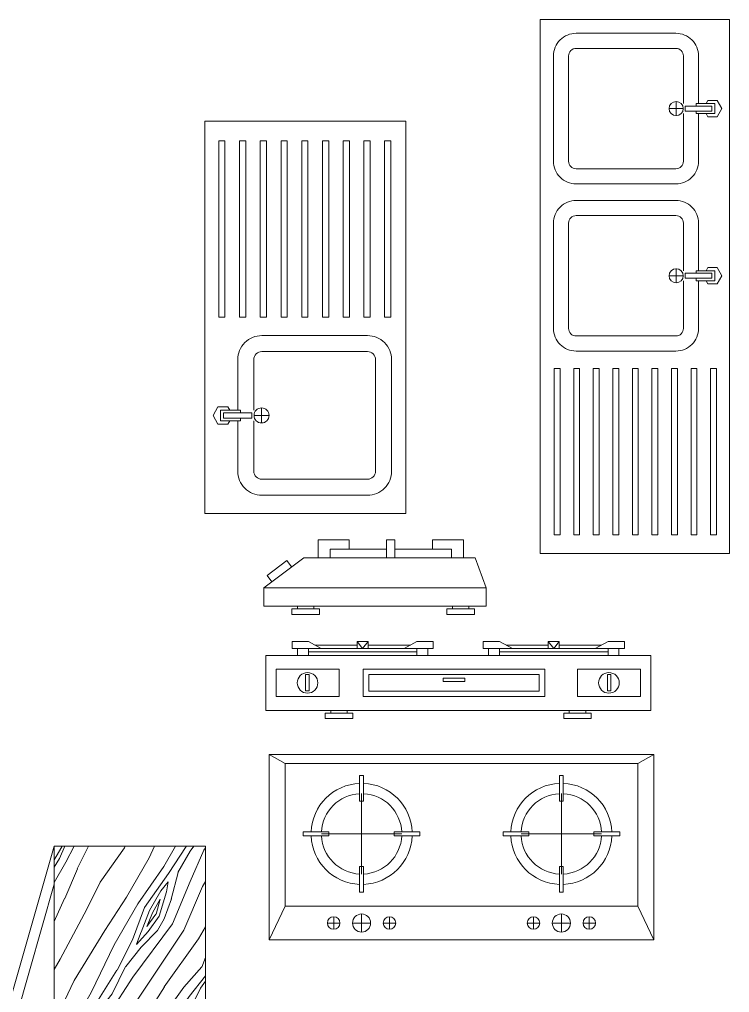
# Model space of a CAD drawing. Header units: millimetres. Extents: x -37049 to 129367, y 25385 to 90033.
# Drawn here: x 30275 to 32152, y 39701 to 42275 of the extents above; entities that cross this region are included whole.
import ezdxf

# ---------------------------------------------------------------- set-up
doc = ezdxf.new("R2010")
doc.units = ezdxf.units.MM
doc.header["$MEASUREMENT"] = 0
doc.layers.add('NTHAY1', color=61, linetype='Continuous', lineweight=25)
doc.layers.add('NVDUNG', color=143, linetype='Continuous', lineweight=13)

# ---------------------------------------------------------------- blocks, each defined once
blk = doc.blocks.new('A$C04020192')
at = {"layer": 'NVDUNG'}
for p, q in [((235.8, 360.2, -17243.3), (235.8, 378.8, -17243.3)), ((678, 360.2, -17243.3), (678, 378.8, -17243.3)), ((235.6, 360, -17243.3), (217, 360, -17243.3)), ((235.7, 360, -17243.3), (235.9, 360, -17243.3)), ((235.8, 359.9, -17243.3), (235.8, 360.1, -17243.3)), ((235.8, 359.8, -17243.3), (235.8, 341.2, -17243.3)), ((236, 360, -17243.3), (254.6, 360, -17243.3)), ((677.8, 360, -17243.3), (659.2, 360, -17243.3)), ((677.9, 360, -17243.3), (678.1, 360, -17243.3)), ((678, 359.9, -17243.3), (678, 360.1, -17243.3)), ((678, 359.8, -17243.3), (678, 341.2, -17243.3)), ((678.2, 360, -17243.3), (696.8, 360, -17243.3))]:
    blk.add_line(p, q, dxfattribs=at)
at = {"layer": 'NVDUNG', "elevation": -17243.3}
for points in [[(0, 0), (1412.2, 0), (1412.2, 501.1), (0, 501.1)], [(923.4, 451.1), (1363.5, 451.1), (1363.5, 466.6), (923.4, 466.6)], [(229.2, 454.6), (242.4, 454.6), (242.4, 383.9), (229.2, 383.9)], [(671.4, 454.6), (684.6, 454.6), (684.6, 383.9), (671.4, 383.9)], [(923.4, 399.3), (1363.5, 399.3), (1363.5, 414.9), (923.4, 414.9)], [(923.4, 347.6), (1363.5, 347.6), (1363.5, 363.1), (923.4, 363.1)], [(923.4, 295.9), (1363.5, 295.9), (1363.5, 311.4), (923.4, 311.4)], [(923.4, 244.2), (1363.5, 244.2), (1363.5, 259.7), (923.4, 259.7)], [(923.4, 192.5), (1363.5, 192.5), (1363.5, 208), (923.4, 208)], [(923.4, 140.8), (1363.5, 140.8), (1363.5, 156.3), (923.4, 156.3)], [(923.4, 89.1), (1363.5, 89.1), (1363.5, 104.6), (923.4, 104.6)], [(923.4, 37.3), (1363.5, 37.3), (1363.5, 52.9), (923.4, 52.9)]]:
    blk.add_lwpolyline(points, close=True, dxfattribs=at)
for points in [[(249, 439), (257.3, 443.8), (257.3, 468.6), (235.8, 481), (214.3, 468.6), (214.3, 443.8), (222.6, 439)], [(691.2, 439), (699.5, 443.8), (699.5, 468.6), (678, 481), (656.5, 468.6), (656.5, 443.8), (664.8, 439)], [(229.2, 412.7), (222.6, 412.7), (222.6, 462.4), (249, 462.4), (249, 412.7), (242.4, 412.7)], [(671.4, 412.7), (664.8, 412.7), (664.8, 462.4), (691.2, 462.4), (691.2, 412.7), (684.6, 412.7)]]:
    blk.add_lwpolyline(points, dxfattribs=at)
for points in [[(222.6, 419.2), (96.6, 419.2, 0.414214), (36.6, 359.2), (36.6, 95.6, 0.414214), (96.6, 35.6), (375, 35.6, 0.414214), (435, 95.6), (435, 359.2, 0.414214), (375, 419.2), (249, 419.2)], [(664.8, 419.2), (538.8, 419.2, 0.414214), (478.8, 359.2), (478.8, 95.6, 0.414214), (538.8, 35.6), (817.2, 35.6, 0.414214), (877.2, 95.6), (877.2, 359.2, 0.414214), (817.2, 419.2), (691.2, 419.2)], [(222.6, 379.2), (96.6, 379.2, 0.414214), (76.6, 359.2), (76.6, 95.6, 0.414214), (96.6, 75.6), (375, 75.6, 0.414214), (395, 95.6), (395, 359.2, 0.414214), (375, 379.2), (249, 379.2)], [(664.8, 379.2), (538.8, 379.2, 0.414214), (518.8, 359.2), (518.8, 95.6, 0.414214), (538.8, 75.6), (817.2, 75.6, 0.414214), (837.2, 95.6), (837.2, 359.2, 0.414214), (817.2, 379.2), (691.2, 379.2)]]:
    blk.add_lwpolyline(points, format="xyb", dxfattribs=at)
at = {"layer": 'NVDUNG'}
for centre in [(235.8, 360, -17243.3), (678, 360, -17243.3)]:
    blk.add_circle(centre, 18.7, dxfattribs=at)
blk = doc.blocks.new('A$C39A848C3')
at = {"layer": 'NVDUNG'}
for p, q in [((42.6, 466, -17243.3), (0, 490.2, -17243.3)), ((975.1, 466, -17243.3), (1017.7, 490.2, -17243.3)), ((42.6, 88.4, -17243.3), (42.6, 466, -17243.3)), ((42.6, 466, -17243.3), (975.1, 466, -17243.3)), ((975.1, 88.4, -17243.3), (975.1, 466, -17243.3)), ((244.8, 280.2, -17243.3), (244.8, 386.5, -17243.3)), ((772.9, 280.2, -17243.3), (772.9, 386.5, -17243.3)), ((244.6, 280, -17243.3), (138.4, 280, -17243.3)), ((244.7, 280, -17243.3), (244.9, 280, -17243.3)), ((244.8, 279.9, -17243.3), (244.8, 280.1, -17243.3)), ((244.8, 279.8, -17243.3), (244.8, 173.6, -17243.3)), ((245, 280, -17243.3), (351.2, 280, -17243.3)), ((772.8, 280, -17243.3), (666.5, 280, -17243.3)), ((772.8, 280, -17243.3), (773, 280, -17243.3)), ((772.9, 279.9, -17243.3), (772.9, 280.1, -17243.3)), ((772.9, 279.8, -17243.3), (772.9, 173.6, -17243.3)), ((773.1, 280, -17243.3), (879.4, 280, -17243.3)), ((42.6, 88.4, -17243.3), (0, 0, -17243.3)), ((42.6, 88.4, -17243.3), (975.1, 88.4, -17243.3)), ((975.1, 88.4, -17243.3), (1017.7, 0, -17243.3)), ((171.1, 44.4, -17243.3), (171.1, 60.8, -17243.3)), ((244.8, 44.4, -17243.3), (244.8, 68.2, -17243.3)), ((318.5, 44.4, -17243.3), (318.5, 60.8, -17243.3)), ((699.2, 44.4, -17243.3), (699.2, 60.8, -17243.3)), ((772.9, 44.4, -17243.3), (772.9, 68.2, -17243.3)), ((846.7, 44.4, -17243.3), (846.7, 60.8, -17243.3)), ((170.9, 44.2, -17243.3), (154.5, 44.2, -17243.3)), ((171, 44.2, -17243.3), (171.2, 44.2, -17243.3)), ((171.1, 44.1, -17243.3), (171.1, 44.3, -17243.3)), ((171.1, 44, -17243.3), (171.1, 27.6, -17243.3)), ((171.3, 44.2, -17243.3), (187.7, 44.2, -17243.3)), ((244.6, 44.2, -17243.3), (220.9, 44.2, -17243.3)), ((244.7, 44.2, -17243.3), (244.9, 44.2, -17243.3)), ((244.8, 44.1, -17243.3), (244.8, 44.3, -17243.3)), ((244.8, 44, -17243.3), (244.8, 20.3, -17243.3)), ((245, 44.2, -17243.3), (268.7, 44.2, -17243.3)), ((318.3, 44.2, -17243.3), (301.9, 44.2, -17243.3)), ((318.6, 44.2, -17243.3), (318.4, 44.2, -17243.3)), ((318.5, 44.1, -17243.3), (318.5, 44.3, -17243.3)), ((318.5, 44, -17243.3), (318.5, 27.6, -17243.3)), ((318.7, 44.2, -17243.3), (335.1, 44.2, -17243.3)), ((699, 44.2, -17243.3), (682.6, 44.2, -17243.3)), ((699.1, 44.2, -17243.3), (699.3, 44.2, -17243.3)), ((699.2, 44.1, -17243.3), (699.2, 44.3, -17243.3)), ((699.2, 44, -17243.3), (699.2, 27.6, -17243.3)), ((699.4, 44.2, -17243.3), (715.8, 44.2, -17243.3)), ((772.8, 44.2, -17243.3), (749, 44.2, -17243.3)), ((773, 44.2, -17243.3), (772.8, 44.2, -17243.3)), ((772.9, 44.1, -17243.3), (772.9, 44.3, -17243.3)), ((772.9, 44, -17243.3), (772.9, 20.3, -17243.3)), ((773.1, 44.2, -17243.3), (796.9, 44.2, -17243.3)), ((846.5, 44.2, -17243.3), (830.1, 44.2, -17243.3)), ((846.7, 44.2, -17243.3), (846.6, 44.2, -17243.3)), ((846.7, 44.1, -17243.3), (846.7, 44.3, -17243.3)), ((846.7, 44, -17243.3), (846.7, 27.6, -17243.3)), ((846.8, 44.2, -17243.3), (863.2, 44.2, -17243.3))]:
    blk.add_line(p, q, dxfattribs=at)
at = {"layer": 'NVDUNG', "elevation": -17243.3}
for points in [[(0, 0), (1017.7, 0), (1017.7, 490.2), (0, 490.2)], [(250, 366.3), (250, 434.3), (239.6, 434.3), (239.6, 366.3)], [(767.8, 366.3), (767.8, 434.3), (778.1, 434.3), (778.1, 366.3)], [(158.5, 285.2), (90.5, 285.2), (90.5, 274.8), (158.5, 274.8)], [(331.1, 274.8), (399.1, 274.8), (399.1, 285.2), (331.1, 285.2)], [(686.6, 274.8), (618.7, 274.8), (618.7, 285.2), (686.6, 285.2)], [(859.2, 285.2), (927.2, 285.2), (927.2, 274.8), (859.2, 274.8)], [(239.6, 193.7), (239.6, 125.7), (250, 125.7), (250, 193.7)], [(778.1, 193.7), (778.1, 125.7), (767.8, 125.7), (767.8, 193.7)]]:
    blk.add_lwpolyline(points, close=True, dxfattribs=at)
at = {"layer": 'NVDUNG'}
for centre, radius in [((171.1, 44.2, -17243.3), 16.5), ((244.8, 44.2, -17243.3), 23.9), ((318.5, 44.2, -17243.3), 16.5), ((699.2, 44.2, -17243.3), 16.5), ((772.9, 44.2, -17243.3), 23.9), ((846.7, 44.2, -17243.3), 16.5)]:
    blk.add_circle(centre, radius, dxfattribs=at)
for centre, radius, start, end in [((244.8, 280, -17243.3), 133.7, 92.2181, 177.7819), ((244.8, 280, -17243.3), 133.7, 2.2181, 87.7819), ((772.9, 280, -17243.3), 133.7, 92.2181, 177.7819), ((772.9, 280, -17243.3), 133.7, 2.2181, 87.7819), ((244.8, 280, -17243.3), 106.4, 92.7886, 177.2114), ((244.8, 280, -17243.3), 106.4, 2.7886, 87.2114), ((772.9, 280, -17243.3), 106.4, 92.7886, 177.2114), ((772.9, 280, -17243.3), 106.4, 2.7886, 87.2114), ((244.8, 280, -17243.3), 133.7, 182.2181, 267.7819), ((244.8, 280, -17243.3), 106.4, 182.7886, 267.2114), ((244.8, 280, -17243.3), 133.7, 272.2181, 357.7819), ((244.8, 280, -17243.3), 106.4, 272.7886, 357.2114), ((772.9, 280, -17243.3), 133.7, 182.2181, 267.7819), ((772.9, 280, -17243.3), 106.4, 182.7886, 267.2114), ((772.9, 280, -17243.3), 106.4, 272.7886, 357.2114), ((772.9, 280, -17243.3), 133.7, 272.2181, 357.7819)]:
    blk.add_arc(centre, radius, start, end, dxfattribs=at)
blk = doc.blocks.new('A$C4B7121DB')
at = {"layer": 'NVDUNG'}
for p, q in [((244.3, 360.2, -17243.3), (244.3, 378.8, -17243.3)), ((244.1, 360, -17243.3), (225.5, 360, -17243.3)), ((244.2, 360, -17243.3), (244.4, 360, -17243.3)), ((244.3, 359.9, -17243.3), (244.3, 360.1, -17243.3)), ((244.3, 359.8, -17243.3), (244.3, 341.2, -17243.3)), ((244.5, 360, -17243.3), (263.1, 360, -17243.3))]:
    blk.add_line(p, q, dxfattribs=at)
at = {"layer": 'NVDUNG', "elevation": -17243.3}
for points in [[(0, 0), (978.5, 0), (978.5, 501.1), (0, 501.1)], [(489.7, 451.1), (929.8, 451.1), (929.8, 466.6), (489.7, 466.6)], [(237.7, 454.6), (250.9, 454.6), (250.9, 383.9), (237.7, 383.9)], [(489.7, 399.3), (929.8, 399.3), (929.8, 414.9), (489.7, 414.9)], [(489.7, 347.6), (929.8, 347.6), (929.8, 363.1), (489.7, 363.1)], [(489.7, 295.9), (929.8, 295.9), (929.8, 311.4), (489.7, 311.4)], [(489.7, 244.2), (929.8, 244.2), (929.8, 259.7), (489.7, 259.7)], [(489.7, 192.5), (929.8, 192.5), (929.8, 208), (489.7, 208)], [(489.7, 140.8), (929.8, 140.8), (929.8, 156.3), (489.7, 156.3)], [(489.7, 89.1), (929.8, 89.1), (929.8, 104.6), (489.7, 104.6)], [(489.7, 37.3), (929.8, 37.3), (929.8, 52.9), (489.7, 52.9)]]:
    blk.add_lwpolyline(points, close=True, dxfattribs=at)
for points in [[(257.5, 439), (265.8, 443.8), (265.8, 468.6), (244.3, 481), (222.8, 468.6), (222.8, 443.8), (231.1, 439)], [(237.7, 412.7), (231.1, 412.7), (231.1, 462.4), (257.5, 462.4), (257.5, 412.7), (250.9, 412.7)]]:
    blk.add_lwpolyline(points, dxfattribs=at)
for points in [[(231.1, 419.2), (105.1, 419.2, 0.414214), (45.1, 359.2), (45.1, 95.6, 0.414214), (105.1, 35.6), (383.5, 35.6, 0.414214), (443.5, 95.6), (443.5, 359.2, 0.414214), (383.5, 419.2), (257.5, 419.2)], [(231.1, 379.2), (105.1, 379.2, 0.414214), (85.1, 359.2), (85.1, 95.6, 0.414214), (105.1, 75.6), (383.5, 75.6, 0.414214), (403.5, 95.6), (403.5, 359.2, 0.414214), (383.5, 379.2), (257.5, 379.2)]]:
    blk.add_lwpolyline(points, format="xyb", dxfattribs=at)
at = {"layer": 'NVDUNG'}
blk.add_circle((244.3, 360, -17243.3), 18.7, dxfattribs=at)
blk = doc.blocks.new('bg')
at = {"layer": 'NVDUNG'}
for p, q in [((46423.8, 38746.8), (46423.8, 38716.8)), ((46423.8, 38746.8), (46495.6, 38746.8)), ((46423.8, 38746.8), (46495.6, 38746.8)), ((46423.8, 38716.8), (46551.5, 38716.8)), ((46447.8, 38716.8), (46447.8, 38686.8)), ((46551.5, 38716.8), (46495.6, 38746.8)), ((46495.6, 38716.8), (46495.6, 38686.8)), ((46523.6, 38731.8), (46708.2, 38731.8)), ((46551.5, 38716.8), (46912.8, 38716.8)), ((46708.2, 38746.8), (46708.2, 38716.8)), ((46708.2, 38746.8), (46756.2, 38746.8)), ((46708.2, 38746.8), (46732.2, 38716.8)), ((46732.2, 38716.8), (46756.2, 38746.8)), ((46756.2, 38746.8), (46756.2, 38716.8)), ((46756.2, 38731.8), (46940.8, 38731.8)), ((46912.8, 38716.8), (46968.7, 38746.8)), ((46912.8, 38716.8), (47040.5, 38716.8)), ((47040.5, 38746.8), (46968.7, 38746.8)), ((47040.5, 38746.8), (46968.7, 38746.8)), ((46968.7, 38716.8), (46968.7, 38686.8)), ((47016.5, 38716.8), (47016.5, 38686.8)), ((47040.5, 38746.8), (47040.5, 38716.8)), ((47258.1, 38746.8), (47258.1, 38716.8)), ((47258.1, 38746.8), (47329.9, 38746.8)), ((47258.1, 38746.8), (47329.9, 38746.8)), ((47258.1, 38716.8), (47385.8, 38716.8)), ((47282.1, 38716.8), (47282.1, 38686.8)), ((47385.8, 38716.8), (47329.9, 38746.8)), ((47329.9, 38716.8), (47329.9, 38686.8)), ((47357.8, 38731.8), (47542.4, 38731.8)), ((47385.8, 38716.8), (47747.1, 38716.8)), ((47542.4, 38746.8), (47542.4, 38716.8)), ((47542.4, 38746.8), (47590.4, 38746.8)), ((47542.4, 38746.8), (47566.4, 38716.8)), ((47566.4, 38716.8), (47590.4, 38746.8)), ((47590.4, 38746.8), (47590.4, 38716.8)), ((47590.4, 38731.8), (47775, 38731.8)), ((47747.1, 38716.8), (47803, 38746.8)), ((47747.1, 38716.8), (47874.8, 38716.8)), ((47874.8, 38746.8), (47803, 38746.8)), ((47874.8, 38746.8), (47803, 38746.8)), ((47803, 38716.8), (47803, 38686.8)), ((47850.8, 38716.8), (47850.8, 38686.8)), ((47874.8, 38746.8), (47874.8, 38716.8)), ((46309.3, 38686.8), (46309.3, 38446.8)), ((46309.3, 38686.8), (47989.3, 38686.8)), ((46495.6, 38701.8), (46968.7, 38701.8)), ((46495.6, 38686.8), (46968.7, 38686.8)), ((47329.9, 38701.8), (47803, 38701.8)), ((47329.9, 38686.8), (47803, 38686.8)), ((47989.3, 38686.8), (47989.3, 38446.8)), ((46354.3, 38626.8), (46629, 38626.8)), ((46354.3, 38626.8), (46354.3, 38506.8)), ((46629, 38626.8), (46629, 38506.8)), ((46734.7, 38626.8), (47527, 38626.8)), ((46734.7, 38626.8), (46734.7, 38506.8)), ((47527, 38626.8), (47527, 38506.8)), ((47669.6, 38626.8), (47944.3, 38626.8)), ((47669.6, 38626.8), (47669.6, 38506.8)), ((47944.3, 38626.8), (47944.3, 38506.8)), ((46758.7, 38602.8), (47503, 38602.8)), ((46758.7, 38602.8), (46758.7, 38530.8)), ((47503, 38602.8), (47503, 38530.8)), ((46354.3, 38506.8), (46629, 38506.8)), ((46734.7, 38506.8), (47527, 38506.8)), ((46758.7, 38530.8), (47503, 38530.8)), ((47669.6, 38506.8), (47944.3, 38506.8)), ((46309.3, 38446.8), (47989.3, 38446.8)), ((46593, 38434.8), (46593, 38446.8)), ((46665, 38434.8), (46665, 38446.8)), ((47633.6, 38434.8), (47633.6, 38446.8)), ((47705.6, 38434.8), (47705.6, 38446.8))]:
    blk.add_line(p, q, dxfattribs=at)
for points in [[(46483.2, 38531.3), (46498.5, 38531.3), (46498.5, 38603.2), (46483.2, 38603.2)], [(47083.8, 38572.3), (47178, 38572.3), (47178, 38587.6), (47083.8, 38587.6)], [(47815.4, 38531.3), (47800.1, 38531.3), (47800.1, 38603.2), (47815.4, 38603.2)], [(46569, 38434.8), (46569, 38410.8), (46689, 38410.8), (46689, 38434.8)], [(47729.6, 38434.8), (47729.6, 38410.8), (47609.6, 38410.8), (47609.6, 38434.8)]]:
    blk.add_lwpolyline(points, close=True, dxfattribs=at)
for centre in [(46491.7, 38566.8), (47806.9, 38566.8)]:
    blk.add_circle(centre, 45, dxfattribs=at)
blk = doc.blocks.new('A$C230957A6')
at = {"layer": 'NVDUNG'}
for p, q in [((0, 69.8), (588.3, 69.8)), ((0, 69.8), (0, 21.8)), ((588.3, 69.8), (588.3, 21.8)), ((0, 21.8), (588.3, 21.8)), ((89.1, 14.5), (89.1, 21.8)), ((132.8, 14.5), (132.8, 21.8)), ((499.1, 14.5), (499.1, 21.8)), ((542.8, 14.5), (542.8, 21.8))]:
    blk.add_line(p, q, dxfattribs=at)
for points in [[(175.7, 149.9), (143.7, 149.9), (143.7, 196.9), (225.7, 196.9), (225.7, 172.2)], [(496.3, 149.9), (528.4, 149.9), (528.4, 196.9), (446.4, 196.9), (446.4, 172.2)], [(175.7, 149.9), (175.7, 172.2), (325.1, 172.2)], [(347, 172.2), (496.3, 172.2), (496.3, 149.9)], [(0, 69.8), (106.1, 149.9), (559.2, 149.9), (588.3, 69.8)], [(21.8, 86.3), (9.1, 103.1), (61.2, 142.4), (73.9, 125.6)]]:
    blk.add_lwpolyline(points, dxfattribs=at)
for points in [[(325.1, 149.9), (347, 149.9), (347, 196.9), (325.1, 196.9)], [(74.6, 14.5), (74.6, 0), (147.3, 0), (147.3, 14.5)], [(557.3, 14.5), (557.3, 0), (484.6, 0), (484.6, 14.5)]]:
    blk.add_lwpolyline(points, close=True, dxfattribs=at)
blk = doc.blocks.new('A$C39787480')
at = {"layer": 'NVDUNG', "lineweight": 0, "ltscale": 200}
h = blk.add_hatch(dxfattribs=at)
h.set_pattern_fill('WOOD8', color=47, scale=500, angle=60, style=0, pattern_type=2)
h.set_pattern_definition([(49.6952, (-30423.894, -37247.58), (1933.010723, 2348.07791), [55.9015, -5534.268]), (60, (-30387.73, -37204.95), (-183.0127, 683.0127), [55, -445]), (78.4349, (-30360.23, -37157.32), (66.9881, 1116.0252), [47.434, -1533.7045]), (232.875, (-30350.725, -37110.844), (2183.01205, 2781.08951), [40.3115, -3990.8175]), (234.8056, (-30375.055, -37142.985), (2933.0108, 4080.128503), [55.227, -5467.4535]), (254.0362, (-30406.88, -37188.12), (-316.98828, -1549.03786), [61.8465, -1999.706]), (69.4623, (-30403.894, -37212.94), (816.9883, 2415.06338), [30.414, -3010.9675]), (53.6598, (-30393.225, -37184.456), (-2433.013236, -3214.10096), [45.277, -4482.4155]), (245.7106, (-30366.394, -37147.985), (-1816.986585, -4147.114396), [50.2495, -4974.6885]), (228.6901, (-30387.06, -37193.79), (1433.01186, 1482.05173), [25.495, -2524.0145]), (54.8056, (-30442.064, -37289.05), (-2933.0108, -4080.128503), [55.227, -5467.4535]), (48.6901, (-30410.23, -37243.92), (-1433.01186, -1482.05173), [50.99, -2498.5195]), (60, (-30376.57, -37205.6), (-183.0127, 683.0127), [60, -440]), (80.556, (-30346.574, -37153.655), (383.97679, 2665.06331), [42.72, -4229.282]), (63.8141, (-30339.564, -37111.514), (3066.984482, 6312.179072), [75.1665, -7441.4815]), (54.8056, (-30306.394, -37044.06), (-2933.0108, -4080.128503), [55.227, -5467.4535]), (60, (-30274.56, -36998.93), (-183.0127, 683.0127), [55, -445]), (65.1944, (-30497.064, -37384.31), (2066.989533, 4580.126115), [55.227, -5467.4535]), (54.8056, (-30473.894, -37334.18), (-2933.0108, -4080.128503), [55.227, -5467.4535]), (60, (-30505.7, -37379.3), (-183.0127, 683.0127), [30, -470]), (65.1944, (-30490.725, -37353.33), (2066.989533, 4580.126115), [55.227, -5467.4535]), (60, (-30467.55, -37303.2), (-183.0127, 683.0127), [50, -450]), (70.3048, (-30442.555, -37259.9), (-1066.989757, -2848.075346), [55.9015, -5534.268]), (65.1944, (-30423.715, -37207.267), (2066.989533, 4580.126115), [55.227, -5467.4535]), (54.8056, (-30400.545, -37157.136), (-2933.0108, -4080.128503), [55.227, -5467.4535]), (54.8056, (-30368.715, -37112.004), (-2933.0108, -4080.128503), [55.227, -5467.4535]), (51.8699, (-30336.885, -37066.87), (-1933.01237, -2348.07628), [70.7105, -3464.823]), (60, (-30293.2, -37011.25), (-183.0127, 683.0127), [75, -425]), (47.4712, (-30043.417, -37178.57), (1683.01261, 1915.06375), [46.0975, -4563.6745]), (54.2894, (-30012.257, -37144.6), (-2683.013127, -3647.11374), [50.2495, -4974.6885]), (68.1301, (-30043.42, -37178.57), (1066.98752, 2848.07595), [35.3555, -3500.1785]), (69.4623, (-30030.25, -37145.76), (816.9883, 2415.06338), [60.8275, -2980.5535]), (60, (-30258.9, -37521.8), (-183.0127, 683.0127), [60, -440]), (50.5377, (-30228.91, -37469.85), (-1683.01209, -1915.06431), [30.414, -3010.9675]), (261.8014, (-30209.58, -37446.37), (316.9874, 1549.0382), [26.926, -2665.6565]), (252.9946, (-30213.417, -37473.02), (1383.975837, 4397.114044), [66.7085, -6604.1235]), (52.875, (-30015.92, -37130.94), (-2183.01205, -2781.08951), [40.3115, -3990.8175]), (67.125, (-30015.92, -37130.94), (1316.98814, 3281.08865), [40.3115, -3990.8175]), (60, (-30250.25, -37526.8), (-183.0127, 683.0127), [40, -460]), (254.0362, (-30230.25, -37492.17), (-316.98828, -1549.03786), [41.231, -2020.322]), (56.6335, (-30208.237, -37424.05), (-4433.01728, -6678.200196), [85.147, -8429.5465]), (57.7094, (-30161.407, -37352.937), (-6433.010895, -10142.305963), [125.1, -12384.896]), (63.1798, (-30094.577, -37247.184), (3816.991303, 7611.21391), [90.139, -8923.7395]), (69.4623, (-30053.91, -37166.74), (816.9883, 2415.06338), [91.2415, -2950.14]), (70.3048, (-30219.936, -37544.31), (-1066.989757, -2848.075346), [55.9015, -5534.268]), (75.9454, (-30201.096, -37491.68), (-566.98738, -1982.050835), [72.801, -3567.254]), (60, (-30183.4, -37421.06), (-183.0127, 683.0127), [65, -435]), (51.8699, (-30150.92, -37364.77), (-1933.01237, -2348.07628), [70.7105, -3464.823]), (63.5763, (-30107.257, -37309.145), (3316.991481, 6745.188491), [80.156, -7935.4535]), (51.2538, (-30071.587, -37237.363), (2183.014353, 2781.087577), [65.7645, -6510.7085]), (45.9638, (-30030.43, -37186.07), (-1183.012, -1049.03883), [61.8465, -1999.706]), (60, (-29987.44, -37141.6), (-183.0127, 683.0127), [35, -465]), (234.8056, (-30208.237, -37424.05), (2933.0108, 4080.128503), [110.4535, -5412.227]), (55.2364, (-30289.22, -37504.31), (-3183.009272, -4513.142247), [120.416, -5900.3815]), (60, (-30220.56, -37405.4), (-183.0127, 683.0127), [115, -385]), (64.0856, (-30163.058, -37305.796), (2816.98901, 5879.164222), [140.3565, -6877.4775]), (60, (-30101.7, -37179.55), (-183.0127, 683.0127), [125, -375]), (67.125, (-30198.286, -37556.81), (1316.98814, 3281.08865), [120.934, -3910.195]), (66.3402, (-30151.276, -37445.39), (1566.986465, 3714.10175), [90.554, -4437.1385]), (57.5104, (-30114.936, -37362.446), (-5933.020308, -9276.27475), [115.1085, -11395.756]), (53.4802, (-30053.106, -37265.354), (-7799.037848, -10508.3302773), [176.139, -17437.776]), (63.0128, (-30479.744, -37394.312), (4066.985524, 8044.229665), [95.1315, -9418.0175]), (51.8699, (-30436.574, -37309.54), (-1933.01237, -2348.07628), [106.066, -3429.468]), (57.6141, (-30371.084, -37226.107), (-6183.005372, -9709.296678), [120.104, -11890.308]), (70.6197, (-30306.753, -37124.684), (-1883.970697, -5263.14105), [81.394, -8058.016]), (60, (-30279.74, -37047.9), (-183.0127, 683.0127), [100, -400]), (56.8202, (-30531.705, -37364.312), (-4683.008949, -7111.21839), [90.139, -8923.7395]), (66.009, (-30482.375, -37288.87), (-2066.987531, -4580.12674), [95.525, -9456.9615]), (66.7098, (-30443.535, -37201.597), (-1816.990197, -4147.11322), [85.586, -8473.035]), (54.2894, (-30409.696, -37122.985), (-2683.013127, -3647.11374), [100.499, -4924.439]), (47.9052, (-30351.035, -37041.382), (-3116.02797, -3397.112028), [71.589, -7087.3215]), (69.4623, (-30303.045, -36988.26), (816.9883, 2415.06338), [60.8275, -2980.5535]), (63.8141, (-30449.433, -37411.812), (3066.984482, 6312.179072), [75.1665, -7441.4815]), (47.1957, (-30416.263, -37344.36), (-4549.040766, -4879.162345), [112.805, -11167.709]), (60, (-30339.6, -37261.6), (-183.0127, 683.0127), [125, -375]), (65.4403, (-30277.112, -37153.344), (-2316.990246, -5013.138199), [105.475, -10442.0365]), (66.7098, (-30233.273, -37057.41), (-1816.990197, -4147.11322), [85.586, -8473.035]), (60, (-30562, -37346.8), (-183.0127, 683.0127), [85, -415]), (68.1301, (-30519.516, -37273.2), (1066.98752, 2848.07595), [141.4215, -3394.1125]), (57.6141, (-30466.837, -37141.956), (-6183.005372, -9709.296678), [120.104, -11890.308]), (54.4725, (-30402.507, -37040.533), (6116.019503, 8593.2711393), [155.724, -15416.6875]), (66.8428, (-30167.975, -37574.312), (-3383.970974, -7861.217657), [125.897, -12463.7815]), (60, (-30118.47, -37458.56), (-183.0127, 683.0127), [140, -360]), (56.3478, (-30048.465, -37337.315), (-8616.0201394, -12923.397342), [235.478, -23312.3455]), (60, (-30319.53, -37486.8), (-183.0127, 683.0127), [120, -380]), (64.7636, (-30259.53, -37382.89), (2316.9912, 5013.138014), [120.416, -5900.3815]), (58.1524, (-30208.19, -37273.966), (-7933.010367, -12740.382673), [155.0805, -15352.982]), (57.2737, (-30126.36, -37142.232), (-5433.011051, -8410.255161), [105.119, -10406.779]), (54.8056, (-30388.81, -37446.81), (-2933.0108, -4080.128503), [110.4535, -5412.227]), (60, (-30325.15, -37356.55), (-183.0127, 683.0127), [160, -340]), (61.9092, (-30245.151, -37217.985), (6816.9765593, 12807.373996), [150.0835, -14858.2475]), (63.5763, (-30174.48, -37085.58), (3316.991481, 6745.188491), [80.156, -7935.4535])])
h.paths.add_polyline_path([(160, 0), (559.9, 0), (559.9, 2325.7), (160, 2325.7)])
at = {"layer": 'NVDUNG'}
for p, q in [((160, 2325.7), (0, 1765.7)), ((26.6, 1758.4), (160, 2225.2)), ((160, 2225.2), (160, 1744.3)), ((0, 1765.7), (26.6, 1758.4)), ((0, 1722.9), (26.6, 1730.2)), ((26.6, 1730.2), (160, 1263.4)), ((160, 1263.4), (160, 1744.3)), ((160, 1162.9), (0, 1722.9)), ((160, 1162.9), (0, 602.8)), ((26.6, 595.6), (160, 1062.3)), ((0, 602.8), (26.6, 595.6)), ((0, 560.1), (26.6, 567.3)), ((26.6, 567.3), (160, 100.6)), ((160, 0), (0, 560.1))]:
    blk.add_line(p, q, dxfattribs=at)
blk.add_lwpolyline([(160, 0), (160, 2325.7), (559.9, 2325.7), (559.9, 0)], close=True, dxfattribs=at)
for centre, start, end in [((134.4, 2139.6), 254.2122, 273.6921), ((134.4, 1348.9), 86.3079, 105.7878), ((134.4, 976.8), 254.2122, 273.6921), ((134.4, 186.1), 86.3079, 105.7878)]:
    blk.add_arc(centre, 396.2, start, end, dxfattribs=at)

msp = doc.modelspace()

# ---------------------------------------------------------------- block references
at = {"layer": 'NTHAY1', "ltscale": 100, "rotation": 359.9999999999985}
msp.add_blockref('A$C39787480', (30206.7, 37762.5), dxfattribs=at)
at = {"layer": 'NVDUNG', "ltscale": 2}
for name, p, rotation in [('A$C04020192', (31651.1, 42275.3, 17243.3), 270), ('A$C230957A6', (30920.5, 40701.7), 359.9999999999985)]:
    msp.add_blockref(name, p, dxfattribs=dict(at, rotation=rotation))
at = {"layer": 'NVDUNG', "ltscale": 2, "xscale": 1.06, "yscale": 1.06, "zscale": 1.06, "rotation": 90}
msp.add_blockref('A$C4B7121DB', (31296.4, 40968.9, 18277.9), dxfattribs=at)
at = {"layer": 'NVDUNG', "ltscale": 2, "xscale": 0.6057968894567072, "yscale": 0.6057968894567072, "zscale": 0.6057968894567071}
msp.add_blockref('bg', (2872, 17156.9, 17243.3), dxfattribs=at)
at = {"layer": 'NVDUNG', "ltscale": 2}
msp.add_blockref('A$C39A848C3', (30934.6, 39841.1, 17243.3), dxfattribs=at)

doc.saveas('drawing.dxf')
